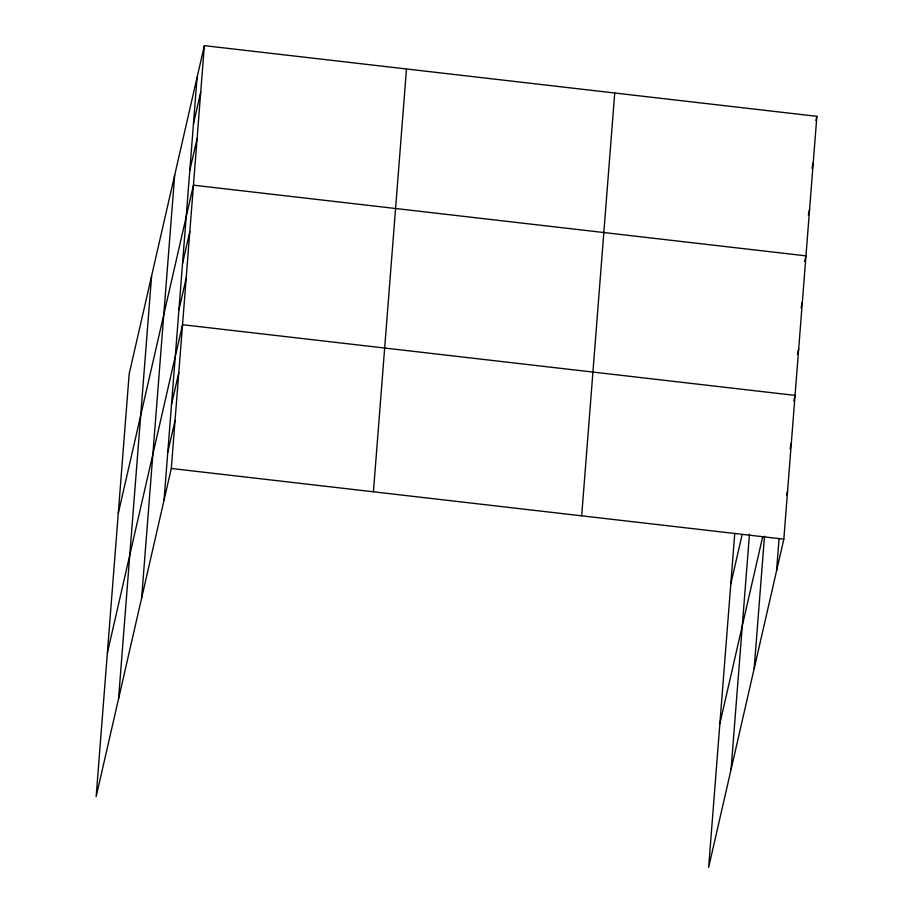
<?xml version="1.0" encoding="UTF-8"?>
<svg xmlns="http://www.w3.org/2000/svg" width="913" height="913" viewBox="0 0 913 913"><rect width="100%" height="100%" fill="white"/><g stroke="black" fill="none" stroke-linecap="round" stroke-linejoin="round"><path stroke-width="1.37" d="M118.542 698.822L151.592 276.011M141.629 598.015L174.68 175.193M164.043 500.164L197.094 77.343M204.352 45.65L129.178 373.851L96.139 796.672L171.302 468.472L204.352 45.65L816.861 116.328L783.822 539.149L708.648 867.35L734.76 533.329M373.428 491.787L406.479 68.977M581.684 515.822L614.734 93M731.062 769.499L749.459 534.139M754.149 668.693L764.501 536.205M776.564 570.842L779.097 538.43M193.453 123.86L200.712 92.156M189.824 170.366L197.082 138.673M118.279 513.38L193.442 185.179L805.962 255.857L804.695 261.369M182.543 263.389L189.813 231.685M178.914 309.895L186.172 278.203M107.369 652.909L182.543 324.708L795.052 395.386L793.796 400.898M171.53 404.322L178.788 372.63M167.787 452.243L175.045 420.551M815.914 120.459L816.861 116.328M811.965 168.346L813.232 162.834M808.336 214.863L809.591 209.351M730.788 584.058L741.995 535.144M801.066 307.875L802.322 302.363M797.426 354.392L798.692 348.88M719.889 723.587L762.652 536.867M790.053 448.819L791.309 443.307M786.618 495.36L787.565 491.228M171.302 468.472L783.822 539.149"/></g></svg>
